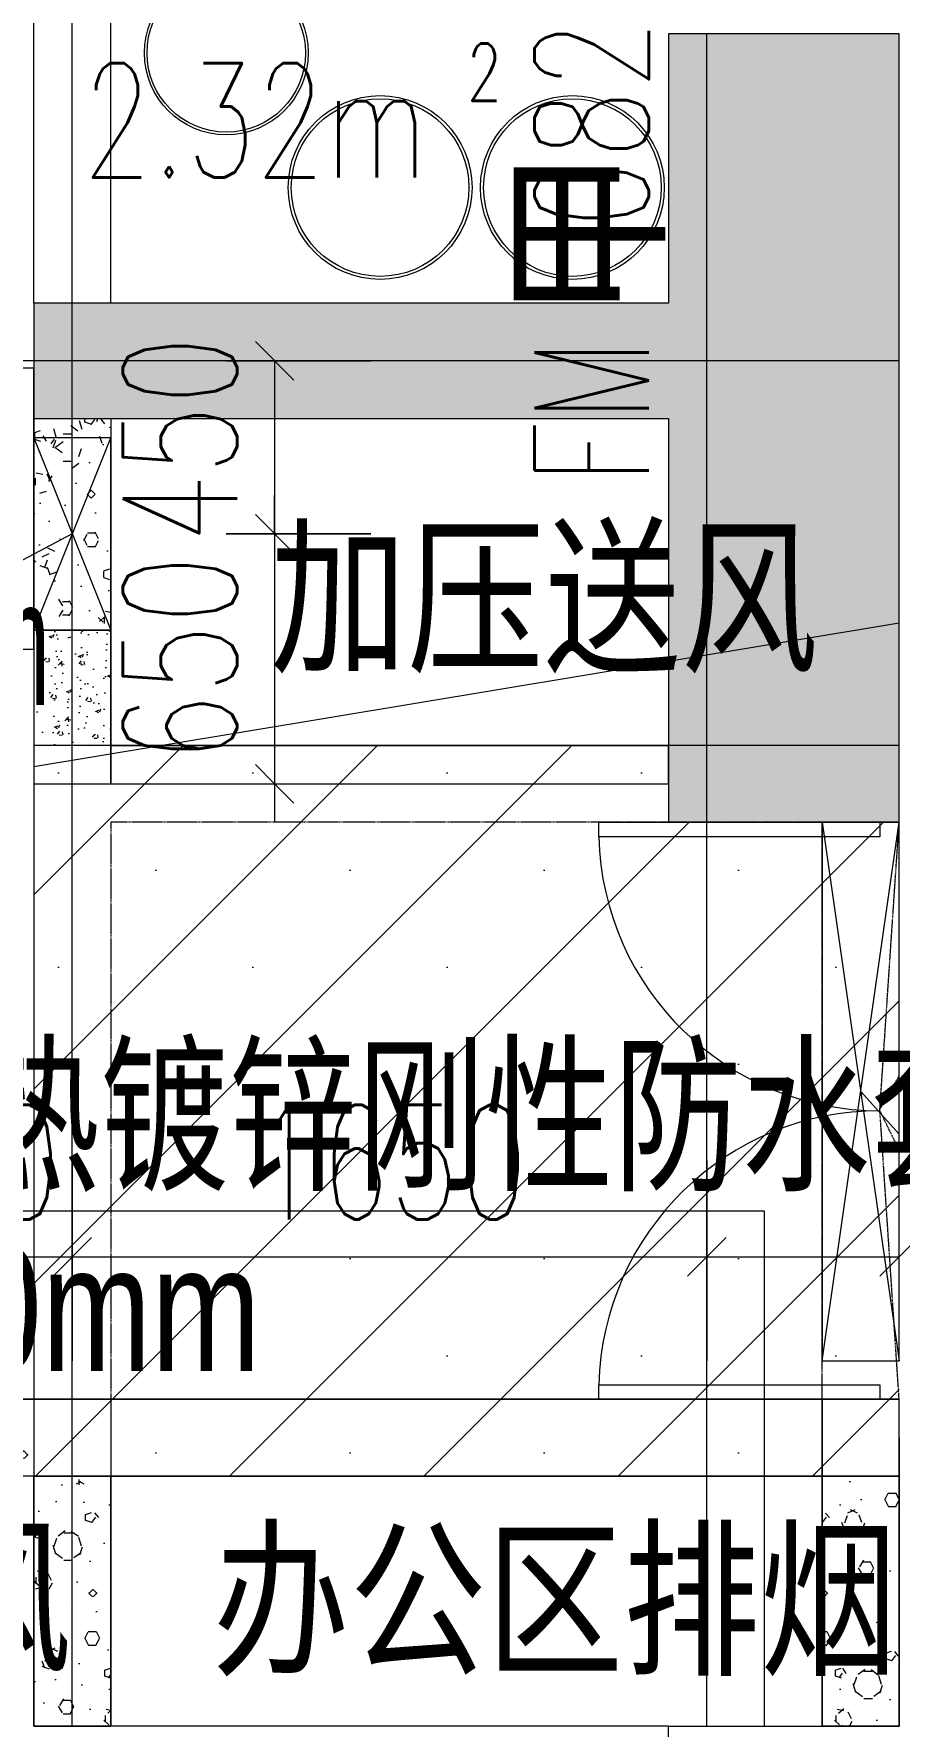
# Model space of a CAD drawing. Header units: millimetres. Extents: x 8533 to 398112, y -117646 to 105276.
# Drawn here: x 182796 to 185046, y 54855 to 59255 of the extents above; entities that cross this region are included whole.
import ezdxf

# ---------------------------------------------------------------- set-up
doc = ezdxf.new("R2010")
doc.units = ezdxf.units.MM
for name, pattern in [('IMPORT-A-D0TE-BF$0$DOTE', [0]), ('IMPORT-A-JC-10_12F$0$DASH', [3.5, 2.5, -1]), ('IMPORT-A-stair-10F$0$DASH', [3.5, 2.5, -1]), ('IMPORT-DASH', [3.5, 2.5, -1])]:
    doc.linetypes.add(name, pattern=pattern)
for name, color, linetype, lineweight in [('A-D0TE-BF$0$A-Axis-GRID', 1, 'IMPORT-A-D0TE-BF$0$DOTE', 13), ('A-JC-10_12F$0$A-floor-HATCH', 9, 'Continuous', 13), ('A-JC-10_12F$0$夹层填充', 8, 'Continuous', 13), ('A-PMDT-10F$0$0-现浇内墙构造柱-CABR', 31, 'Continuous', 13), ('A-PMDT-10F$0$0-预制内隔墙_不计入_-CABR', 6, 'Continuous', 13), ('A-PMDT-10F$0$20250529', 6, 'Continuous', 13), ('A-stair-10F$0$A-floor-STAI', 2, 'Continuous', 13), ('A-wall-10F$0$A-Dims', 140, 'Continuous', 13), ('A-wall-10F$0$A-wall-ARCH', 7, 'Continuous', 13), ('A-wall-10F$0$A-wall-COL', 30, 'Continuous', 13), ('A-wall-10F$0$DOOR_FIRE', 4, 'Continuous', 13), ('A-wall-10F$0$DOOR_FIRE_TEXT', 7, 'Continuous', 13), ('A-wall-10F$0$PUB_TEXT', 7, 'Continuous', 13), ('A-wall-10F$0$SPACE', 7, 'Continuous', 13), ('E-MG-10_12F$0$E-留洞提资尺寸标注', 7, 'Continuous', 13), ('H-TJ-10F$0$H-TZ-JZLD', 211, 'Continuous', 13), ('H-TJ-10F$0$H-TZ-JZLDBZ', 4, 'Continuous', 13), ('H-TJ-10F$0$H-TZ-KTTG', 2, 'Continuous', 13), ('wall-10_12F$0$S-hatch', 253, 'Continuous', 13), ('wall-10_12F$0$S-wall', 31, 'Continuous', 13), ('X-AREA-SS', 3, 'IMPORT-DASH', 13), ('塔楼-ARC-10F-20250714_dwg', 8, 'Continuous', 13)]:
    doc.layers.add(name, color=color, linetype=linetype, lineweight=lineweight)
doc.styles.add('Arial_10', font='arial.ttf', dxfattribs={"width": 0.75, "height": 326.200771})
doc.styles.add('Arial_2', font='arial.ttf', dxfattribs={"width": 0.5, "height": 326.200771})
doc.styles.add('Arial_5', font='arial.ttf', dxfattribs={"width": 0.8, "height": 326.200771})
doc.styles.add('Simplex', font='simplex_.ttf', dxfattribs={"width": 0.705882, "height": 297.5})
doc.styles.add('Simplex_3', font='simplex_.ttf', dxfattribs={"height": 337.588652})
doc.styles.add('Simplex_5', font='simplex_.ttf', dxfattribs={"width": 0.705882, "height": 148.75})
pattern_1 = [(0, (251848, -422490.47), (180, 360), [0, -360]), (0, (251637.4, -422539.07), (180, 360), [0, -360]), (0, (251754.4, -422542.67), (180, 360), [0, -360]), (0, (251882.2, -422436.47), (180, 360), [0, -360]), (0, (251732.8, -422560.67), (180, 360), [0, -360]), (0, (251918.2, -422209.67), (180, 360), [0, -360]), (0, (251808.4, -422238.47), (180, 360), [0, -360]), (0, (251866, -422283.47), (180, 360), [0, -360]), (0, (251572.6, -422290.67), (180, 360), [0, -360]), (0, (251749, -422306.87), (180, 360), [0, -360]), (0, (251680.6, -422398.67), (180, 360), [0, -360]), (0, (251684.2, -422533.67), (180, 360), [0, -360]), (0, (251819.2, -422548.07), (180, 360), [0, -360]), (0, (251918.2, -422389.67), (180, 360), [0, -360]), (0, (251581.6, -422445.47), (180, 360), [0, -360]), (0, (251612.2, -422384.27), (180, 360), [0, -360]), (0, (251752.6, -422409.47), (180, 360), [0, -360]), (0, (251702.2, -422461.67), (180, 360), [0, -360]), (0, (251673.4, -422342.87), (180, 360), [0, -360]), (0, (251718.4, -422207.87), (180, 360), [0, -360]), (0, (251596, -422521.07), (180, 360), [0, -360]), (0, (251794, -422281.67), (180, 360), [0, -360]), (0, (251626.6, -422276.27), (180, 360), [0, -360]), (0, (251597.8, -422229.47), (180, 360), [0, -360]), (130.601, (251896.1, -422322.386), (-899.99401095, 1080.0045183), [15.805, -6622.267]), (18.435, (251870.386, -422315.53), (899.999712, 360.0008173), [16.263, -2260.577]), (90, (251870.39, -422330.96), (180, 360), [15.429, -704.571]), (161.565, (251885.814, -422336.1), (-899.999712, 360.0008173), [16.263, -2260.577]), (53.13, (251885.814, -422336.1), (180.000643, 359.9996784), [17.143, -1782.857]), (135, (251899.53, -422519.53), (-180.000395, 360.000083), [14.546, -1003.688]), (45, (251878.96, -422519.53), (180.000395, 360.000083), [14.546, -1003.688]), (135, (251889.24, -422529.81), (-180.000395, 360.000083), [14.546, -1003.688]), (45, (251889.24, -422529.81), (180.000395, 360.000083), [14.546, -1003.688]), (116.565, (251726.4, -422277.8), (0.00064, 720.00047), [19.166, -383.326]), (180, (251717.8, -422260.67), (-180, 360), [20.571, -339.429]), (63.435, (251688.67, -422277.8), (-0.00064, 720.00047), [19.166, -383.326]), (116.565, (251697.24, -422294.96), (0.00064, 720.00047), [19.166, -383.326]), (0, (251697.24, -422294.96), (180, 360), [20.571, -339.429]), (63.435, (251717.8, -422294.96), (-0.00064, 720.00047), [19.166, -383.326]), (107.103, (251861.814, -422399.529), (-540.00850919, 1799.9978929), [23.317, -9769.742]), (143.973, (251854.957, -422377.243), (-3420.0161914, 2519.9778829), [23.317, -4873.212]), (180, (251836.1, -422363.53), (-180, 360), [22.286, -337.714]), (36.027, (251794.957, -422377.243), (3420.0161914, 2519.9778829), [23.317, -4873.212]), (71.565, (251788.1, -422397.814), (540.0016279, 1799.9995846), [21.684, -2255.156]), (107.103, (251794.957, -422420.1), (-540.00850919, 1799.9978929), [23.317, -9769.742]), (143.973, (251813.814, -422433.814), (-3420.0161914, 2519.9778829), [23.317, -4873.212]), (0, (251813.8, -422433.8), (180, 360), [22.286, -337.714]), (36.027, (251836.1, -422433.814), (3420.0161914, 2519.9778829), [23.317, -4873.212]), (71.565, (251854.957, -422420.1), (540.0016279, 1799.9995846), [21.684, -2255.156]), (150.255, (251865.243, -422231.53), (-539.9992313, 360.0005247), [13.821, -2888.592]), (90, (251853.24, -422238.39), (180, 360), [13.714, -706.286]), (29.745, (251853.243, -422238.386), (539.9987352, 360.001393), [13.821, -2888.592]), (116.565, (251781.24, -422486.96), (0.00064, 720.00047), [19.166, -383.326]), (168.69, (251772.67, -422469.814), (-1620.000044, 360.0021005), [17.482, -3653.811]), (41.186, (251741.814, -422478.386), (4499.9945308, 3960.00564996), [18.223, -7635.481]), (90, (251741.81, -422495.53), (180, 360), [17.143, -702.857]), (138.814, (251755.528, -422507.529), (-4499.9945308, 3960.00564996), [18.223, -7635.481]), (16.699, (251755.528, -422507.529), (5940.00732194, 1799.97470682), [17.898, -7499.123]), (60.945, (251772.671, -422502.386), (180.0024462, 359.99838221), [17.65, -7395.204]), (109.983, (251630.386, -422336.1), (-899.99566353, 2520.00135072), [20.065, -8407.318]), (155.556, (251623.528, -422317.243), (-2339.99934806, 1080.00204116), [20.714, -8679.079]), (24.444, (251585.814, -422317.243), (2339.99934806, 1080.00204116), [20.714, -8679.079]), (70.017, (251578.957, -422336.1), (899.99566353, 2520.00135072), [20.065, -8407.318]), (109.983, (251585.814, -422354.957), (-899.99566353, 2520.00135072), [20.065, -8407.318]), (160.017, (251604.67, -422361.814), (-900.0010179, 359.9985858), [20.065, -4193.626]), (19.983, (251604.67, -422361.814), (900.0010179, 359.9985858), [20.065, -4193.627]), (70.017, (251623.528, -422354.957), (899.99566353, 2520.00135072), [20.065, -8407.318]), (122.005, (251764.1, -422368.672), (-179.9974222, 360.0010759), [16.173, -3380.06]), (18.435, (251740.1, -422360.1), (899.999712, 360.0008173), [16.263, -2260.577]), (90, (251740.1, -422375.53), (180, 360), [15.429, -704.571]), (161.565, (251755.53, -422380.67), (-899.999712, 360.0008173), [16.263, -2260.577]), (54.462, (251755.528, -422380.672), (1260.0095602, 1799.99285837), [14.747, -6178.927]), (116.565, (251659.53, -422456.1), (0.00064, 720.00047), [19.166, -383.326]), (180, (251650.96, -422438.96), (-180, 360), [18.857, -341.143]), (59.036, (251621.814, -422456.1), (180.00147126, 359.9996326), [19.992, -4178.293]), (120.964, (251632.1, -422473.243), (-180.00147126, 359.9996326), [19.992, -4178.293]), (0, (251632.1, -422473.24), (180, 360), [18.857, -341.143]), (63.435, (251650.96, -422473.24), (-0.00064, 720.00047), [19.166, -383.326])]

# ---------------------------------------------------------------- blocks, each defined once
blk = doc.blocks.new('塔楼-ARC-10F-20250714_dwg_A-D0TE-BF-2024562-10F_ARC_46_000_')
at = {"layer": 'A-D0TE-BF$0$A-Axis-GRID', "linetype": 'Continuous'}
for p, q in [((26600, -5600), (26600, 200)), ((28250, -5483.3), (28250, -4900)), ((28250, -6075), (28250, -5483.3)), ((26600, -5900), (26600, -5600)), ((26500, -5750), (24094.6, -5750)), ((28150, -5750), (26500, -5750)), ((28750, -5750), (28150, -5750)), ((26600, -6750), (26600, -5900)), ((28250, -6750), (28250, -6075)), ((26600, -6850), (26600, -6750)), ((28250, -6950), (28250, -6750)), ((26600, -8450), (26600, -6850)), ((28250, -8450), (28250, -6950)), ((26600, -8650), (26600, -8450)), ((28250, -8650), (28250, -8450)), ((26600, -9300), (26600, -8650)), ((28250, -9300), (28250, -8650))]:
    blk.add_line(p, q, dxfattribs=at)
blk = doc.blocks.new('塔楼-ARC-10F-20250714_dwg__U165-V64-10F_ARC_46_000_')
at = {"layer": 'H-TJ-10F$0$H-TZ-JZLD'}
for p, q in [((0, -250), (200, 250)), ((0, 250), (0, -250)), ((200, 250), (0, 250)), ((0, 250), (200, -250)), ((200, -250), (200, 250)), ((0, -250), (200, -250))]:
    blk.add_line(p, q, dxfattribs=at)
blk = doc.blocks.new('塔楼-ARC-10F-20250714_dwg__U157-2024584-10F_ARC_46_000_')
at = {"layer": 'H-TJ-10F$0$H-TZ-JZLD'}
for p, q in [((200, 700), (0, 700)), ((0, -700), (200, 700)), ((0, 700), (0, -700)), ((0, 700), (200, -700)), ((200, -700), (200, 700)), ((0, -700), (200, -700))]:
    blk.add_line(p, q, dxfattribs=at)
blk = doc.blocks.new('塔楼-ARC-10F-20250714_dwg__U143-2024595-10F_ARC_46_000_')
at = {"layer": 'H-TJ-10F$0$H-TZ-KTTG'}
for radius in [239, 231, 231]:
    blk.add_circle((0, 0), radius, dxfattribs=at)
blk = doc.blocks.new('塔楼-ARC-10F-20250714_dwg__U144-2024596-10F_ARC_46_000_')
at = {"layer": 'H-TJ-10F$0$H-TZ-KTTG'}
for radius in [213, 206, 206]:
    blk.add_circle((0, 0), radius, dxfattribs=at)
blk = doc.blocks.new('塔楼-ARC-10F-20250714_dwg_H-TJ-10F-2024599-10F_ARC_46_000_')
at = {"layer": 'H-TJ-10F$0$H-TZ-JZLDBZ'}
for p, q in [((26600, -6200), (26500, -6253)), ((28750, -7760.7), (28650, -7650))]:
    blk.add_line(p, q, dxfattribs=at)
at = {"layer": 'H-TJ-10F$0$H-TZ-JZLDBZ', "flags": 128}
blk.add_lwpolyline([(26500, -6253), (26399.7, -6306.1), (24823.8, -6306.1)], dxfattribs=at)
for name, p in [('塔楼-ARC-10F-20250714_dwg__U144-2024596-10F_ARC_46_000_', (27000.4, -4949.6)), ('塔楼-ARC-10F-20250714_dwg__U143-2024595-10F_ARC_46_000_', (27400.4, -5299.6)), ('塔楼-ARC-10F-20250714_dwg__U143-2024595-10F_ARC_46_000_', (27900.4, -5299.6)), ('塔楼-ARC-10F-20250714_dwg__U165-V64-10F_ARC_46_000_', (26500, -6200)), ('塔楼-ARC-10F-20250714_dwg__U157-2024584-10F_ARC_46_000_', (28550, -7650))]:
    blk.add_blockref(name, p)
at = {"layer": 'H-TJ-10F$0$H-TZ-JZLDBZ', "insert": (24816.7, -6319.2), "char_height": 326.201, "width": 2145.003, "attachment_point": 1, "line_spacing_factor": 0.941778, "style": 'Arial_2'}
blk.add_mtext('洞底：H+3.050m', dxfattribs=at)
blk = doc.blocks.new('塔楼-ARC-10F-20250714_dwg__U165-V73-10F_ARC_46_000_')
at = {"layer": 'H-TJ-10F$0$H-TZ-JZLD'}
for p in [(0, 250), (0, -250)]:
    blk.add_line(p, (200, -250), dxfattribs=at)
at = {"layer": 'H-TJ-10F$0$H-TZ-JZLD', "flags": 128}
blk.add_lwpolyline([(200, -250), (200, 250), (0, 250), (0, -250), (200, 250)], dxfattribs=at)
blk = doc.blocks.new('塔楼-ARC-10F-20250714_dwg__U157-V76-10F_ARC_46_000_')
at = {"layer": 'H-TJ-10F$0$H-TZ-JZLD'}
for p, q in [((200, 700), (0, 700)), ((0, 700), (200, -700))]:
    blk.add_line(p, q, dxfattribs=at)
at = {"layer": 'H-TJ-10F$0$H-TZ-JZLD', "flags": 128}
for points in [[(0, -700), (200, -700), (200, 700)], [(0, 700), (0, -700), (200, 700)]]:
    blk.add_lwpolyline(points, dxfattribs=at)
blk = doc.blocks.new('塔楼-ARC-10F-20250714_dwg_H-TJ-10F-V80-10F_ARC_46_000_')
at = {"layer": 'H-TJ-10F$0$H-TZ-JZLDBZ'}
for p, q in [((26600, -6200), (26500, -6253)), ((28750, -7760.7), (28650, -7650))]:
    blk.add_line(p, q, dxfattribs=at)
at = {"layer": 'H-TJ-10F$0$H-TZ-JZLDBZ', "flags": 128}
blk.add_lwpolyline([(26500, -6253), (26399.7, -6306.1), (24823.8, -6306.1)], dxfattribs=at)
for name, p in [('塔楼-ARC-10F-20250714_dwg__U144-2024596-10F_ARC_46_000_', (27000.4, -4949.6)), ('塔楼-ARC-10F-20250714_dwg__U143-2024595-10F_ARC_46_000_', (27400.4, -5299.6)), ('塔楼-ARC-10F-20250714_dwg__U143-2024595-10F_ARC_46_000_', (27900.4, -5299.6)), ('塔楼-ARC-10F-20250714_dwg__U165-V73-10F_ARC_46_000_', (26500, -6200)), ('塔楼-ARC-10F-20250714_dwg__U157-V76-10F_ARC_46_000_', (28550, -7650))]:
    blk.add_blockref(name, p)
at = {"layer": 'H-TJ-10F$0$H-TZ-JZLDBZ', "insert": (24816.7, -6319.2), "char_height": 326.201, "width": 2145.003, "attachment_point": 1, "line_spacing_factor": 0.941778, "style": 'Arial_2'}
blk.add_mtext('洞底：H+3.050m', dxfattribs=at)
blk = doc.blocks.new('塔楼-ARC-10F-20250714_dwg_wall-10_12F-2024600-10F_ARC_46_000_')
at = {"layer": 'wall-10_12F$0$S-hatch'}
blk.add_hatch(color=256, dxfattribs=at).paths.add_polyline_path([(28150, -6950), (28750, -6950), (28750, -4900), (28150, -4900), (28150, -5600), (26500, -5600), (26500, -5900), (28150, -5900), (28150, -6750)], flags=0)
at = {"layer": 'wall-10_12F$0$S-wall'}
for p, q in [((26500, -5900), (26700, -5900)), ((26700, -5900), (28150, -5900)), ((28150, -5900), (28150, -6750)), ((28150, -6750), (28150, -6850)), ((26700, -9300), (26500, -9300)), ((28150, -9300), (26700, -9300)), ((28550, -9300), (28750, -9300))]:
    blk.add_line(p, q, dxfattribs=at)
at = {"layer": 'wall-10_12F$0$S-wall', "flags": 128}
for points in [[(28750, -4900), (28150, -4900), (28150, -5600)], [(28150, -5600), (26500, -5600), (26500, -5900)], [(28150, -6850), (28150, -6950), (28750, -6950)], [(28150, -9600), (28150, -9300), (28550, -9300)]]:
    blk.add_lwpolyline(points, dxfattribs=at)
blk = doc.blocks.new('塔楼-ARC-10F-20250714_dwg_A-JC-10_12F-2024601-10F_ARC_46_000_')
at = {"layer": 'A-JC-10_12F$0$夹层填充'}
h = blk.add_hatch(dxfattribs=at)
h.set_pattern_fill('FP_46', color=256, style=0, pattern_type=2)
h.set_pattern_definition([(45, (0, 0), (-252.57, 252.57), []), (45, (252.57, 0), (-252.57, 252.57), [0, -357.188])])
h.paths.add_polyline_path([(28750, -8650), (28750, -6950), (28150, -6950), (28150, -6750), (26500, -6750), (26500, -8650), (28550, -8650)], flags=0)
at = {"layer": 'A-JC-10_12F$0$A-floor-HATCH'}
for p, q in [((28150, -6750), (26700, -6750)), ((28750, -6750), (28150, -6750)), ((26500, -6850), (26500, -8450)), ((26500, -8450), (26500, -8650)), ((26700, -8450), (26700, -8650)), ((28550, -8450), (28550, -8650)), ((26500, -8650), (26700, -8650)), ((26700, -8650), (28450, -8650)), ((28450, -8650), (28550, -8650)), ((28550, -8650), (28750, -8650))]:
    blk.add_line(p, q, dxfattribs=at)
at = {"layer": 'A-JC-10_12F$0$A-floor-HATCH', "linetype": 'IMPORT-A-JC-10_12F$0$DASH'}
for p, q in [((28550, -6950), (28150, -6950)), ((28550, -8450), (28550, -6950))]:
    blk.add_line(p, q, dxfattribs=at)
at = {"layer": 'A-JC-10_12F$0$A-floor-HATCH', "flags": 128}
blk.add_lwpolyline([(26700, -6750), (26500, -6750), (26500, -6850)], dxfattribs=at)
at = {"layer": 'A-JC-10_12F$0$A-floor-HATCH', "linetype": 'IMPORT-A-JC-10_12F$0$DASH', "flags": 128}
blk.add_lwpolyline([(28150, -6950), (26700, -6950), (26700, -8450)], dxfattribs=at)
blk = doc.blocks.new('塔楼-ARC-10F-20250714_dwg_A-stair-10F-2024607-10F_ARC_46_000_')
at = {"layer": 'A-stair-10F$0$A-floor-STAI', "linetype": 'IMPORT-A-stair-10F$0$DASH'}
blk.add_arc((25100, -4320), 1400, 179.9991, 360, dxfattribs=at)
blk.add_arc((25100, -4320), 1400, 179.9991, 360, dxfattribs=at)
blk = doc.blocks.new('塔楼-ARC-10F-20250714_dwg_E-MG-10_12F-2024629-10F_ARC_46_000_')
at = {"layer": 'E-MG-10_12F$0$E-留洞提资尺寸标注'}
for p, q in [((28400, -8650), (28400, -8450)), ((28400, -9300), (28400, -8650))]:
    blk.add_line(p, q, dxfattribs=at)
at = {"layer": 'E-MG-10_12F$0$E-留洞提资尺寸标注', "flags": 128}
blk.add_lwpolyline([(28400, -8450), (28400, -7960.8), (25000, -7960.8)], dxfattribs=at)
at = {"layer": 'E-MG-10_12F$0$E-留洞提资尺寸标注', "attachment_point": 1, "line_spacing_factor": 0.941778, "style": 'Arial_10'}
for s, insert, char_height, width in [('预埋4*SC50热镀锌刚性防水套管', (24493.4, -7547.4), 326.201, 6361.043), ('管中心距地80mm', (24472.2, -8050.8), 326.2, 3180.522)]:
    blk.add_mtext(s, dxfattribs=dict(at, insert=insert, char_height=char_height, width=width))
blk = doc.blocks.new('塔楼-ARC-10F-20250714_dwg_A-wall-10F$0$$DorLib2D$00000002-2024785-10F_ARC_46_000_')
at = {"layer": 'A-wall-10F$0$DOOR_FIRE'}
for p, q in [((28450, -8450), (27968.7, -8450)), ((28549.4, -8450), (28450, -8450)), ((28700, -8450), (28549.4, -8450))]:
    blk.add_line(p, q, dxfattribs=at)
at = {"layer": 'A-wall-10F$0$DOOR_FIRE', "flags": 128}
blk.add_lwpolyline([(27968.7, -6950), (28700, -6950), (28700, -6987.5), (27968.7, -6987.5)], close=True, dxfattribs=at)
blk.add_lwpolyline([(27968.7, -8450), (27968.7, -8412.5), (28700, -8412.5), (28700, -8450)], dxfattribs=at)
at = {"layer": 'A-wall-10F$0$DOOR_FIRE'}
for centre, start, end in [((28700, -6968.7), 181.4693, 270), ((28700, -8431.2), 90, 178.5307)]:
    blk.add_arc(centre, 731.3, start, end, dxfattribs=at)
blk = doc.blocks.new('塔楼-ARC-10F-20250714_dwg_A-wall-10F$0$$DorLib2D$00000002-2024786-10F_ARC_46_000_')
at = {"layer": 'A-wall-10F$0$DOOR_FIRE'}
for p, q in [((25000, -5768.8), (25000, -6450)), ((26500, -5900), (26500, -5768.8)), ((26500, -6500), (26500, -5900)), ((25000, -6450), (25000, -6500))]:
    blk.add_line(p, q, dxfattribs=at)
at = {"layer": 'A-wall-10F$0$DOOR_FIRE', "flags": 128}
for points in [[(25000, -6500), (25037.5, -6500), (25037.5, -5768.8), (25000, -5768.8)], [(26500, -5768.8), (26462.5, -5768.8), (26462.5, -6500), (26500, -6500)]]:
    blk.add_lwpolyline(points, dxfattribs=at)
at = {"layer": 'A-wall-10F$0$DOOR_FIRE'}
for centre, radius, start, end in [((25018.7, -6500), 731.2, 0, 88.5307), ((26481.2, -6500), 731.3, 91.4693, 180)]:
    blk.add_arc(centre, radius, start, end, dxfattribs=at)
blk = doc.blocks.new('塔楼-ARC-10F-20250714_dwg_A-wall-10F$0$_ArchTick-2024809-10F_ARC_46_000_')
at = {"layer": 'A-wall-10F$0$A-Dims'}
blk.add_line((-0.5, -0.5), (0.5, 0.5), dxfattribs=at)
blk = doc.blocks.new('塔楼-ARC-10F-20250714_dwg_A-wall-10F$0$_ArchTick-V98-10F_ARC_46_000_')
at = {"layer": 'A-wall-10F$0$A-Dims'}
for p, q in [((0, 0), (0.5, 0.5)), ((-0.5, -0.5), (0, 0))]:
    blk.add_line(p, q, dxfattribs=at)
blk = doc.blocks.new('塔楼-ARC-10F-20250714_dwg_A-wall-10F-2024810-10F_ARC_46_000_')
at = {"layer": 'A-wall-10F$0$A-Dims'}
for p, q in [((27000, -5750), (27376.1, -5750)), ((27126.1, -6200), (27126.1, -6100)), ((27126.1, -6750), (27126.1, -6850)), ((27000, -6850), (27376.1, -6850)), ((27126.1, -6850), (27126.1, -6950)), ((28750, -8350), (28750, -7829.7))]:
    blk.add_line(p, q, dxfattribs=at)
at = {"layer": 'A-wall-10F$0$A-Dims', "flags": 128}
for points in [[(27126.1, -5750), (27126.1, -6200), (27126.1, -6750)], [(26000, -8079.7), (26600, -8079.7), (26700, -8079.7)], [(26600, -8079.7), (28250, -8079.7), (28750, -8079.7)]]:
    blk.add_lwpolyline(points, dxfattribs=at)
for points in [[(27376.1, -6200), (27000, -6200)], [(26600, -7829.7), (26600, -8350)], [(28250, -7829.7), (28250, -8350)]]:
    blk.add_lwpolyline(points, close=True, dxfattribs=at)
at = {"layer": 'A-wall-10F$0$A-wall-ARCH'}
for p, q in [((26500, -5900), (26500, -6450)), ((26500, -6450), (26500, -6550)), ((28150, -6750), (28150, -6850)), ((26700, -6850), (28150, -6850)), ((28650, -6950), (28750, -6950)), ((28549.4, -8450), (28450, -8450)), ((28650, -8450), (28549.4, -8450)), ((28749.4, -8450), (28650, -8450)), ((26500, -8650), (26500, -9300)), ((28450, -8650), (28550, -8650)), ((26500, -9300), (26700, -9300))]:
    blk.add_line(p, q, dxfattribs=at)
at = {"layer": 'A-wall-10F$0$A-wall-ARCH', "flags": 128}
for points in [[(26500, -5600), (26500, -3900), (26500, -3070), (26500, 200), (26700, 200), (26700, -2950), (27800, -2950), (28550, -2950), (28550, -2900), (28750, -2900), (28750, -3050), (28750, -3150), (28550, -3150), (27900, -3150), (27900, -3800), (28550, -3800)], [(26700, -5600), (26700, -4000), (27800, -4000), (28550, -4000), (28550, -4050), (28750, -4050), (28750, -3900), (28750, -3800), (28550, -3800)], [(28450, -8450), (26600, -8450), (25000, -8450), (25000, -6550), (25000, -6450), (23700, -6450), (23700, -5900)], [(26700, -5900), (26700, -6550), (26700, -6750), (28150, -6750)], [(26500, -6550), (26500, -6850), (26700, -6850)], [(28750, -8650), (28750, -8550), (28750, -8450)], [(26700, -9300), (26700, -8650), (28450, -8650)], [(28550, -8650), (28550, -9300), (28750, -9300), (28750, -8650)]]:
    blk.add_lwpolyline(points, dxfattribs=at)
at = {"layer": 'A-wall-10F$0$A-wall-COL'}
blk.add_line((28150, -6750), (28150, -6850), dxfattribs=at)
at = {"layer": 'A-wall-10F$0$A-wall-COL', "flags": 128}
for points in [[(28750, -4900), (28150, -4900), (28150, -5600), (26600, -5600), (26500, -5600), (26500, -5900)], [(28750, -6950), (28750, -5700), (28750, -4900)], [(26500, -5900), (26600, -5900), (26700, -5900)], [(26700, -5900), (28150, -5900), (28150, -6750)], [(28150, -6850), (28150, -6950), (28750, -6950)]]:
    blk.add_lwpolyline(points, dxfattribs=at)
at = {"xscale": 100, "yscale": 100, "zscale": 100}
for name, p, rotation in [('塔楼-ARC-10F-20250714_dwg_A-wall-10F$0$_ArchTick-2024809-10F_ARC_46_000_', (27126.1, -5750), 90), ('塔楼-ARC-10F-20250714_dwg_A-wall-10F$0$_ArchTick-2024809-10F_ARC_46_000_', (27126.1, -6200), 270), ('塔楼-ARC-10F-20250714_dwg_A-wall-10F$0$_ArchTick-2024809-10F_ARC_46_000_', (27126.1, -6200), 270), ('塔楼-ARC-10F-20250714_dwg_A-wall-10F$0$_ArchTick-V98-10F_ARC_46_000_', (27126.1, -6850), 90), ('塔楼-ARC-10F-20250714_dwg_A-wall-10F$0$_ArchTick-2024809-10F_ARC_46_000_', (26600, -8079.7), 180), ('塔楼-ARC-10F-20250714_dwg_A-wall-10F$0$_ArchTick-2024809-10F_ARC_46_000_', (26600, -8079.7), 180), ('塔楼-ARC-10F-20250714_dwg_A-wall-10F$0$_ArchTick-2024809-10F_ARC_46_000_', (28250, -8079.7), 180)]:
    blk.add_blockref(name, p, dxfattribs=dict(at, rotation=rotation))
for name in ['塔楼-ARC-10F-20250714_dwg_A-wall-10F$0$$DorLib2D$00000002-2024786-10F_ARC_46_000_', '塔楼-ARC-10F-20250714_dwg_A-wall-10F$0$$DorLib2D$00000002-2024785-10F_ARC_46_000_']:
    blk.add_blockref(name, (0, 0))
for p in [(28250, -8079.7), (28750, -8079.7)]:
    blk.add_blockref('塔楼-ARC-10F-20250714_dwg_A-wall-10F$0$_ArchTick-2024809-10F_ARC_46_000_', p, dxfattribs=at)
at = {"layer": 'A-wall-10F$0$A-Dims', "color": 7, "char_height": 297.5, "width": 688.422, "attachment_point": 2, "rotation": 90, "line_spacing_factor": 1.125731, "style": 'Simplex'}
for s, insert in [('450', (26731.2, -5955.4)), ('650', (26731.2, -6525))]:
    blk.add_mtext(s, dxfattribs=dict(at, insert=insert))
at = {"layer": 'A-wall-10F$0$A-Dims', "color": 7, "char_height": 297.5, "attachment_point": 2, "line_spacing_factor": 1.125731, "style": 'Simplex'}
for s, insert, width in [('600', (26300, -7684.8), 688.422), ('1650', (27425, -7684.8), 871.284)]:
    blk.add_mtext(s, dxfattribs=dict(at, insert=insert, width=width))
at = {"layer": 'A-wall-10F$0$DOOR_FIRE_TEXT', "attachment_point": 1, "rotation": 90, "line_spacing_factor": 1.125731}
for s, insert, char_height, width, style in [('0822BXG', (27801.5, -5405.1), 297.5, 1674.443, 'Simplex'), ('\\fSimplex|b0|i0|c134|p2|;甲', (27768, -5650.9), 337.589, 545.242, 'Simplex_3'), ('FM', (27801.5, -6070.9), 297.5, 484.047, 'Simplex')]:
    blk.add_mtext(s, dxfattribs=dict(at, insert=insert, char_height=char_height, width=width, style=style))
at = {"layer": 'A-wall-10F$0$PUB_TEXT', "char_height": 326.2, "attachment_point": 1, "line_spacing_factor": 0.941778, "style": 'Arial_5'}
for s, insert, width in [('加压送风', (27114.7, -6201.1), 1944.239), ('加压送风', (25173.1, -8799.3), 1944.239), ('办公区排烟', (26964.4, -8807.5), 2430.299)]:
    blk.add_mtext(s, dxfattribs=dict(at, insert=insert, width=width))
at = {"layer": 'A-wall-10F$0$SPACE', "attachment_point": 1, "line_spacing_factor": 1.125731}
for s, insert, char_height, width, style in [('\\fSimplex|b0|i0|c134|p2|;\\W.70588;2', (27626.5, -4925), 148.75, 114.743, 'Simplex_5'), ('2.32m', (26626.5, -4975.9), 297.5, 1147.37, 'Simplex')]:
    blk.add_mtext(s, dxfattribs=dict(at, insert=insert, char_height=char_height, width=width, style=style))
blk = doc.blocks.new('塔楼-ARC-10F-20250714_dwg_A-PMDT-10F$0$scsccacccasc-2024811-10F_ARC_46_000_')
at = {"layer": 'A-PMDT-10F$0$0-现浇内墙构造柱-CABR'}
h = blk.add_hatch(dxfattribs=at)
h.set_pattern_fill('FP_64', color=8, style=0, pattern_type=2)
h.set_pattern_definition([(50, (251741.814, -422380.67), (91.0927175, -7.969864), [9.525, -104.775]), (355, (251741.81, -422380.67), (-17.621214, 95.528304), [7.62, -83.82]), (100.451, (251749.405, -422381.34), (73.47116, 87.5588356), [8.095, -89.045]), (46.184, (251741.81, -422355.27), (135.539793, -21.021276), [14.287, -157.162]), (96.636, (251753.11, -422357.02), (118.700815, 123.713052), [12.142, -133.567]), (351.184, (251741.81, -422355.27), (118.702874, 123.712976), [11.43, -125.73]), (21, (251754.514, -422361.62), (75.8072607, -51.1322925), [9.525, -104.775]), (326, (251754.51, -422361.62), (30.90118, 92.093871), [7.62, -83.82]), (71.451, (251760.83, -422365.88), (106.7083723, 40.96021), [8.095, -89.045]), (37.5, (251741.814, -422380.672), (1.5441614, 42.2775379), [0, -82.804, 0, -85.09, -84.137]), (37.5, (251741.814, -422380.672), (1.5441614, 42.2775379), [-167.894, 0, -84.137]), (7.5, (251741.814, -422380.67), (33.409719, 50.0903735), [0, -48.514, 0, -80.899, -32.067]), (7.5, (251741.814, -422380.67), (33.409719, 50.0903735), [-129.413, 0, -32.067]), (327.5, (251713.493, -422380.672), (67.7955125, -2.8640346), [0, -31.75, 0, -99.06, -131.445]), (327.5, (251713.493, -422380.672), (67.7955125, -2.8640346), [-130.81, 0, -131.445]), (317.5, (251700.793, -422380.67), (74.064781, 12.7137493), [0, -41.275, 0, -65.786, -93.345]), (317.5, (251700.793, -422380.67), (74.064781, 12.7137493), [-107.061, 0, -93.345])])
h.paths.add_polyline_path([(1451449.8, 181684.9), (1451649.8, 181684.9), (1451649.8, 181984.9), (1451449.8, 181984.9)], flags=0)
at = {"layer": 'A-PMDT-10F$0$0-预制内隔墙_不计入_-CABR'}
h = blk.add_hatch(dxfattribs=at)
h.set_pattern_fill('FP_65', color=8, style=0, pattern_type=2)
h.set_pattern_definition([(0, (-1213354.08, -95633.75), (180, 360), [0, -360]), (0, (-1213564.7, -95682.35), (180, 360), [0, -360]), (0, (-1213447.7, -95685.95), (180, 360), [0, -360]), (0, (-1213319.9, -95579.75), (180, 360), [0, -360]), (0, (-1213469.28, -95703.95), (180, 360), [0, -360]), (0, (-1213283.9, -95352.95), (180, 360), [0, -360]), (0, (-1213393.7, -95381.75), (180, 360), [0, -360]), (0, (-1213336.08, -95426.75), (180, 360), [0, -360]), (0, (-1213629.5, -95433.95), (180, 360), [0, -360]), (0, (-1213453.08, -95450.15), (180, 360), [0, -360]), (0, (-1213521.5, -95541.95), (180, 360), [0, -360]), (0, (-1213517.9, -95676.95), (180, 360), [0, -360]), (0, (-1213382.9, -95691.35), (180, 360), [0, -360]), (0, (-1213283.9, -95532.95), (180, 360), [0, -360]), (0, (-1213620.5, -95588.75), (180, 360), [0, -360]), (0, (-1213589.9, -95527.55), (180, 360), [0, -360]), (0, (-1213449.5, -95552.75), (180, 360), [0, -360]), (0, (-1213499.9, -95604.95), (180, 360), [0, -360]), (0, (-1213528.7, -95486.15), (180, 360), [0, -360]), (0, (-1213483.7, -95351.15), (180, 360), [0, -360]), (0, (-1213606.08, -95664.35), (180, 360), [0, -360]), (0, (-1213408.08, -95424.95), (180, 360), [0, -360]), (0, (-1213575.5, -95419.55), (180, 360), [0, -360]), (0, (-1213604.28, -95372.75), (180, 360), [0, -360]), (130.601, (-1213305.996, -95465.663), (-899.99401095, 1080.00451829), [15.805, -6622.267]), (18.435, (-1213331.71, -95458.805), (899.9997119, 360.0008173), [16.263, -2260.577]), (90, (-1213331.71, -95474.23), (180, 360), [15.429, -704.571]), (161.565, (-1213316.28, -95479.377), (-899.9997119, 360.0008173), [16.263, -2260.577]), (53.13, (-1213316.28, -95479.38), (180.0006431, 359.9996784), [17.143, -1782.857]), (135, (-1213302.57, -95662.8), (-180.000395, 360.000083), [14.546, -1003.688]), (45, (-1213323.14, -95662.8), (180.000395, 360.000083), [14.546, -1003.688]), (135, (-1213312.85, -95673.09), (-180.000395, 360.000083), [14.546, -1003.688]), (45, (-1213312.85, -95673.09), (180.000395, 360.000083), [14.546, -1003.688]), (116.565, (-1213475.7, -95421.1), (0.000643, 720.000472), [19.166, -383.326]), (180, (-1213484.28, -95403.95), (-180, 360), [20.571, -339.429]), (63.435, (-1213513.43, -95421.1), (-0.000643, 720.000472), [19.166, -383.326]), (116.565, (-1213504.85, -95438.23), (0.000643, 720.000472), [19.166, -383.326]), (0, (-1213504.85, -95438.23), (180, 360), [20.571, -339.429]), (63.435, (-1213484.28, -95438.23), (-0.000643, 720.000472), [19.166, -383.326]), (107.103, (-1213340.282, -95542.805), (-540.00850919, 1799.9978929), [23.317, -9769.742]), (143.973, (-1213347.14, -95520.52), (-3420.01619141, 2519.97788292), [23.317, -4873.212]), (180, (-1213366, -95506.8), (-180, 360), [22.286, -337.714]), (36.027, (-1213407.14, -95520.52), (3420.01619141, 2519.97788292), [23.317, -4873.212]), (71.565, (-1213413.996, -95541.09), (540.0016279, 1799.9995846), [21.684, -2255.156]), (107.103, (-1213407.139, -95563.377), (-540.00850919, 1799.9978929), [23.317, -9769.742]), (143.973, (-1213388.282, -95577.09), (-3420.01619141, 2519.97788292), [23.317, -4873.212]), (0, (-1213388.28, -95577.1), (180, 360), [22.286, -337.714]), (36.027, (-1213365.996, -95577.09), (3420.01619141, 2519.97788292), [23.317, -4873.212]), (71.565, (-1213347.14, -95563.377), (540.0016279, 1799.9995846), [21.684, -2255.156]), (150.255, (-1213336.853, -95374.805), (-539.9992313, 360.0005247), [13.821, -2888.592]), (90, (-1213348.85, -95381.66), (180, 360), [13.714, -706.286]), (29.745, (-1213348.853, -95381.663), (539.9987352, 360.00139294), [13.821, -2888.592]), (116.565, (-1213420.85, -95630.23), (0.000643, 720.000472), [19.166, -383.326]), (168.69, (-1213429.425, -95613.09), (-1620.00004404, 360.0021005), [17.482, -3653.811]), (41.186, (-1213460.282, -95621.663), (4499.99453081, 3960.00564996), [18.223, -7635.481]), (90, (-1213460.28, -95638.8), (180, 360), [17.143, -702.857]), (138.814, (-1213446.568, -95650.805), (-4499.99453081, 3960.00564996), [18.223, -7635.481]), (16.699, (-1213446.568, -95650.805), (5940.00732194, 1799.97470682), [17.898, -7499.122]), (60.945, (-1213429.425, -95645.663), (180.0024462, 359.99838221), [17.65, -7395.204]), (109.983, (-1213571.71, -95479.377), (-899.99566353, 2520.00135072), [20.065, -8407.319]), (155.556, (-1213578.568, -95460.52), (-2339.99934806, 1080.002041164), [20.714, -8679.079]), (24.444, (-1213616.282, -95460.52), (2339.99934806, 1080.002041164), [20.714, -8679.079]), (70.017, (-1213623.139, -95479.377), (899.99566353, 2520.00135072), [20.065, -8407.318]), (109.983, (-1213616.282, -95498.234), (-899.99566353, 2520.00135072), [20.065, -8407.319]), (160.017, (-1213597.425, -95505.09), (-900.0010179, 359.9985858), [20.065, -4193.626]), (19.983, (-1213597.425, -95505.09), (900.0010179, 359.9985858), [20.065, -4193.626]), (70.017, (-1213578.568, -95498.234), (899.99566353, 2520.00135072), [20.065, -8407.318]), (122.005, (-1213437.996, -95511.948), (-179.99742223, 360.0010759), [16.173, -3380.06]), (18.435, (-1213461.996, -95503.377), (899.9997119, 360.0008173), [16.263, -2260.577]), (90, (-1213462, -95518.8), (180, 360), [15.429, -704.571]), (161.565, (-1213446.57, -95523.95), (-899.9997119, 360.0008173), [16.263, -2260.577]), (54.462, (-1213446.568, -95523.948), (1260.00956021, 1799.99285837), [14.747, -6178.927]), (116.565, (-1213542.57, -95599.38), (0.000643, 720.000472), [19.166, -383.326]), (180, (-1213551.14, -95582.23), (-180, 360), [18.857, -341.143]), (59.036, (-1213580.282, -95599.377), (180.00147126, 359.99963263), [19.992, -4178.293]), (120.964, (-1213569.996, -95616.52), (-180.00147126, 359.99963263), [19.992, -4178.293]), (0, (-1213570, -95616.52), (180, 360), [18.857, -341.143]), (63.435, (-1213551.14, -95616.52), (-0.000643, 720.000472), [19.166, -383.326])])
h.paths.add_polyline_path([(1451649.8, 181984.9), (1451649.8, 182534.9), (1451449.8, 182534.9), (1451449.8, 181984.9)], flags=0)
h = blk.add_hatch(dxfattribs=at)
h.set_pattern_fill('FP_62', color=8, style=0, pattern_type=2)
h.set_pattern_definition(pattern_1)
h.paths.add_polyline_path([(1449949.8, 179784.9), (1451449.8, 179784.9), (1451449.8, 179984.9), (1449949.8, 179984.9)], flags=0)
h = blk.add_hatch(dxfattribs=at)
h.set_pattern_fill('FP_62', color=8, style=0, pattern_type=2)
h.set_pattern_definition(pattern_1)
h.paths.add_polyline_path([(1451449.8, 179134.9), (1451649.8, 179134.9), (1451649.8, 179784.9), (1451449.8, 179784.9)], flags=0)
h = blk.add_hatch(dxfattribs=at)
h.set_pattern_fill('FP_63', color=8, style=0, pattern_type=2)
h.set_pattern_definition([(0, (251948, -422490.47), (180, 360), [0, -360]), (0, (251737.4, -422539.07), (180, 360), [0, -360]), (0, (251854.4, -422542.67), (180, 360), [0, -360]), (0, (251982.2, -422436.47), (180, 360), [0, -360]), (0, (251832.8, -422560.67), (180, 360), [0, -360]), (0, (252018.2, -422209.67), (180, 360), [0, -360]), (0, (251908.4, -422238.47), (180, 360), [0, -360]), (0, (251966, -422283.47), (180, 360), [0, -360]), (0, (251672.6, -422290.67), (180, 360), [0, -360]), (0, (251849, -422306.87), (180, 360), [0, -360]), (0, (251780.6, -422398.67), (180, 360), [0, -360]), (0, (251784.2, -422533.67), (180, 360), [0, -360]), (0, (251919.2, -422548.07), (180, 360), [0, -360]), (0, (252018.2, -422389.67), (180, 360), [0, -360]), (0, (251681.6, -422445.47), (180, 360), [0, -360]), (0, (251712.2, -422384.27), (180, 360), [0, -360]), (0, (251852.6, -422409.47), (180, 360), [0, -360]), (0, (251802.2, -422461.67), (180, 360), [0, -360]), (0, (251773.4, -422342.87), (180, 360), [0, -360]), (0, (251818.4, -422207.87), (180, 360), [0, -360]), (0, (251696, -422521.07), (180, 360), [0, -360]), (0, (251894, -422281.67), (180, 360), [0, -360]), (0, (251726.6, -422276.27), (180, 360), [0, -360]), (0, (251697.8, -422229.47), (180, 360), [0, -360]), (130.601, (251996.1, -422322.386), (-899.99401095, 1080.0045183), [15.805, -6622.267]), (18.435, (251970.386, -422315.53), (899.999712, 360.0008173), [16.263, -2260.577]), (90, (251970.39, -422330.96), (180, 360), [15.429, -704.571]), (161.565, (251985.814, -422336.1), (-899.999712, 360.0008173), [16.263, -2260.577]), (53.13, (251985.814, -422336.1), (180.000643, 359.9996784), [17.143, -1782.857]), (135, (251999.53, -422519.53), (-180.000395, 360.000083), [14.546, -1003.688]), (45, (251978.96, -422519.53), (180.000395, 360.000083), [14.546, -1003.688]), (135, (251989.24, -422529.81), (-180.000395, 360.000083), [14.546, -1003.688]), (45, (251989.24, -422529.81), (180.000395, 360.000083), [14.546, -1003.688]), (116.565, (251826.4, -422277.8), (0.00064, 720.00047), [19.166, -383.326]), (180, (251817.8, -422260.67), (-180, 360), [20.571, -339.429]), (63.435, (251788.67, -422277.8), (-0.00064, 720.00047), [19.166, -383.326]), (116.565, (251797.24, -422294.96), (0.00064, 720.00047), [19.166, -383.326]), (0, (251797.24, -422294.96), (180, 360), [20.571, -339.429]), (63.435, (251817.8, -422294.96), (-0.00064, 720.00047), [19.166, -383.326]), (107.103, (251961.814, -422399.529), (-540.00850919, 1799.9978929), [23.317, -9769.742]), (143.973, (251954.957, -422377.243), (-3420.0161914, 2519.9778829), [23.317, -4873.212]), (180, (251936.1, -422363.53), (-180, 360), [22.286, -337.714]), (36.027, (251894.957, -422377.243), (3420.0161914, 2519.9778829), [23.317, -4873.212]), (71.565, (251888.1, -422397.814), (540.0016279, 1799.9995846), [21.684, -2255.156]), (107.103, (251894.957, -422420.1), (-540.00850919, 1799.9978929), [23.317, -9769.742]), (143.973, (251913.814, -422433.814), (-3420.0161914, 2519.9778829), [23.317, -4873.212]), (0, (251913.8, -422433.8), (180, 360), [22.286, -337.714]), (36.027, (251936.1, -422433.814), (3420.0161914, 2519.9778829), [23.317, -4873.212]), (71.565, (251954.957, -422420.1), (540.0016279, 1799.9995846), [21.684, -2255.156]), (150.255, (251965.243, -422231.53), (-539.9992313, 360.0005247), [13.821, -2888.592]), (90, (251953.24, -422238.39), (180, 360), [13.714, -706.286]), (29.745, (251953.243, -422238.386), (539.9987352, 360.001393), [13.821, -2888.592]), (116.565, (251881.24, -422486.96), (0.00064, 720.00047), [19.166, -383.326]), (168.69, (251872.67, -422469.814), (-1620.000044, 360.0021005), [17.482, -3653.811]), (41.186, (251841.814, -422478.386), (4499.9945308, 3960.00564996), [18.223, -7635.481]), (90, (251841.81, -422495.53), (180, 360), [17.143, -702.857]), (138.814, (251855.528, -422507.529), (-4499.9945308, 3960.00564996), [18.223, -7635.481]), (16.699, (251855.528, -422507.529), (5940.00732194, 1799.97470682), [17.898, -7499.123]), (60.945, (251872.671, -422502.386), (180.0024462, 359.99838221), [17.65, -7395.204]), (109.983, (251730.386, -422336.1), (-899.99566353, 2520.00135072), [20.065, -8407.318]), (155.556, (251723.528, -422317.243), (-2339.99934806, 1080.00204116), [20.714, -8679.079]), (24.444, (251685.814, -422317.243), (2339.99934806, 1080.00204116), [20.714, -8679.079]), (70.017, (251678.957, -422336.1), (899.99566353, 2520.00135072), [20.065, -8407.318]), (109.983, (251685.814, -422354.957), (-899.99566353, 2520.00135072), [20.065, -8407.318]), (160.017, (251704.67, -422361.814), (-900.0010179, 359.9985858), [20.065, -4193.626]), (19.983, (251704.67, -422361.814), (900.0010179, 359.9985858), [20.065, -4193.627]), (70.017, (251723.528, -422354.957), (899.99566353, 2520.00135072), [20.065, -8407.318]), (122.005, (251864.1, -422368.672), (-179.9974222, 360.0010759), [16.173, -3380.06]), (18.435, (251840.1, -422360.1), (899.999712, 360.0008173), [16.263, -2260.577]), (90, (251840.1, -422375.53), (180, 360), [15.429, -704.571]), (161.565, (251855.53, -422380.67), (-899.999712, 360.0008173), [16.263, -2260.577]), (54.462, (251855.528, -422380.672), (1260.0095602, 1799.99285837), [14.747, -6178.927]), (116.565, (251759.53, -422456.1), (0.00064, 720.00047), [19.166, -383.326]), (180, (251750.96, -422438.96), (-180, 360), [18.857, -341.143]), (59.036, (251721.814, -422456.1), (180.00147126, 359.9996326), [19.992, -4178.293]), (120.964, (251732.1, -422473.243), (-180.00147126, 359.9996326), [19.992, -4178.293]), (0, (251732.1, -422473.24), (180, 360), [18.857, -341.143]), (63.435, (251750.96, -422473.24), (-0.00064, 720.00047), [19.166, -383.326])])
h.paths.add_polyline_path([(1453501.7, 179134.9), (1453699.8, 179134.9), (1453699.8, 179784.9), (1453499.8, 179784.9), (1453499.8, 179134.9)], flags=0)
at = {"layer": 'A-PMDT-10F$0$0-现浇内墙构造柱-CABR', "color": 8, "flags": 128}
blk.add_lwpolyline([(1451649.8, 181984.9), (1451449.8, 181984.9), (1451449.8, 181584.9), (1451649.8, 181584.9), (1451649.8, 181984.9)], dxfattribs=at)
blk.add_lwpolyline([(1453499.2, 179984.9), (1453699.2, 179984.9), (1453699.8, 179784.9), (1453499.8, 179784.9)], close=True, dxfattribs=at)
at = {"layer": 'A-PMDT-10F$0$0-预制内隔墙_不计入_-CABR', "color": 8, "flags": 128}
for points in [[(1451449.8, 182534.9), (1451649.8, 182534.9), (1451649.8, 181984.9), (1451449.8, 181984.9)], [(1451649.8, 181584.9), (1453099.8, 181584.9), (1453099.8, 181684.9), (1451649.8, 181684.9)], [(1449949.8, 179984.9), (1449849.8, 179984.9), (1449849.8, 179134.9), (1449949.8, 179134.9), (1449949.8, 179984.9), (1453499.8, 179984.9), (1453499.8, 179784.9), (1449949.8, 179784.9)], [(1451449.8, 179784.9), (1451649.8, 179784.9), (1451649.8, 179134.9), (1451449.8, 179134.9)], [(1453499.8, 179784.9), (1453699.8, 179784.9), (1453699.8, 179134.9), (1453499.8, 179134.9)]]:
    blk.add_lwpolyline(points, close=True, dxfattribs=at)
blk = doc.blocks.new('塔楼-ARC-10F-20250714_dwg_A-PMDT-10F-2024812-10F_ARC_46_000_')
at = {"layer": 'A-PMDT-10F$0$20250529'}
for p, q in [((28150, -6531.1), (28750, -6431.7)), ((26829.1, -6750), (28150, -6531.1)), ((26500, -6804.5), (26829.1, -6750))]:
    blk.add_line(p, q, dxfattribs=at)
for name, p in [('塔楼-ARC-10F-20250714_dwg_A-wall-10F-2024810-10F_ARC_46_000_', (0, 0)), ('塔楼-ARC-10F-20250714_dwg_A-D0TE-BF-2024562-10F_ARC_46_000_', (0, 0)), ('塔楼-ARC-10F-20250714_dwg_H-TJ-10F-2024599-10F_ARC_46_000_', (0, 0)), ('塔楼-ARC-10F-20250714_dwg_H-TJ-10F-V80-10F_ARC_46_000_', (0, 0)), ('塔楼-ARC-10F-20250714_dwg_E-MG-10_12F-2024629-10F_ARC_46_000_', (0, 0)), ('塔楼-ARC-10F-20250714_dwg_A-PMDT-10F$0$scsccacccasc-2024811-10F_ARC_46_000_', (-1424949.8, -188434.9)), ('塔楼-ARC-10F-20250714_dwg_wall-10_12F-2024600-10F_ARC_46_000_', (0, 0)), ('塔楼-ARC-10F-20250714_dwg_A-stair-10F-2024607-10F_ARC_46_000_', (0, 0)), ('塔楼-ARC-10F-20250714_dwg_A-JC-10_12F-2024601-10F_ARC_46_000_', (0, 0))]:
    blk.add_blockref(name, p)
blk = doc.blocks.new('塔楼-ARC-10F-20250714_dwg-2024558-10F_ARC_46_000_')
at = {"layer": 'X-AREA-SS', "color": 251}
for p, q in [((1201958, 604065.5), (1201958, 605915.5)), ((1201958, 603865.5), (1201958, 604065.5)), ((1201908, 603120), (1201958, 603865.5)), ((1201908, 603120), (1201958, 603205.4)), ((1201908, 603115.5), (1201908, 603120)), ((1201958, 603013.4), (1201908, 603115.5))]:
    blk.add_line(p, q, dxfattribs=at)
at = {"layer": 'X-AREA-SS', "color": 251, "flags": 128}
blk.add_lwpolyline([(1201958, 601515.5), (1201958, 602365.5), (1201908, 603115.5)], dxfattribs=at)
blk.add_blockref('塔楼-ARC-10F-20250714_dwg_A-PMDT-10F-2024812-10F_ARC_46_000_', (1173208, 610815.5))

msp = doc.modelspace()

# ---------------------------------------------------------------- block references
at = {"layer": '塔楼-ARC-10F-20250714_dwg', "color": 7}
msp.add_blockref('塔楼-ARC-10F-20250714_dwg-2024558-10F_ARC_46_000_', (-1016911.6, -546660.4), dxfattribs=at)

doc.saveas('drawing.dxf')
